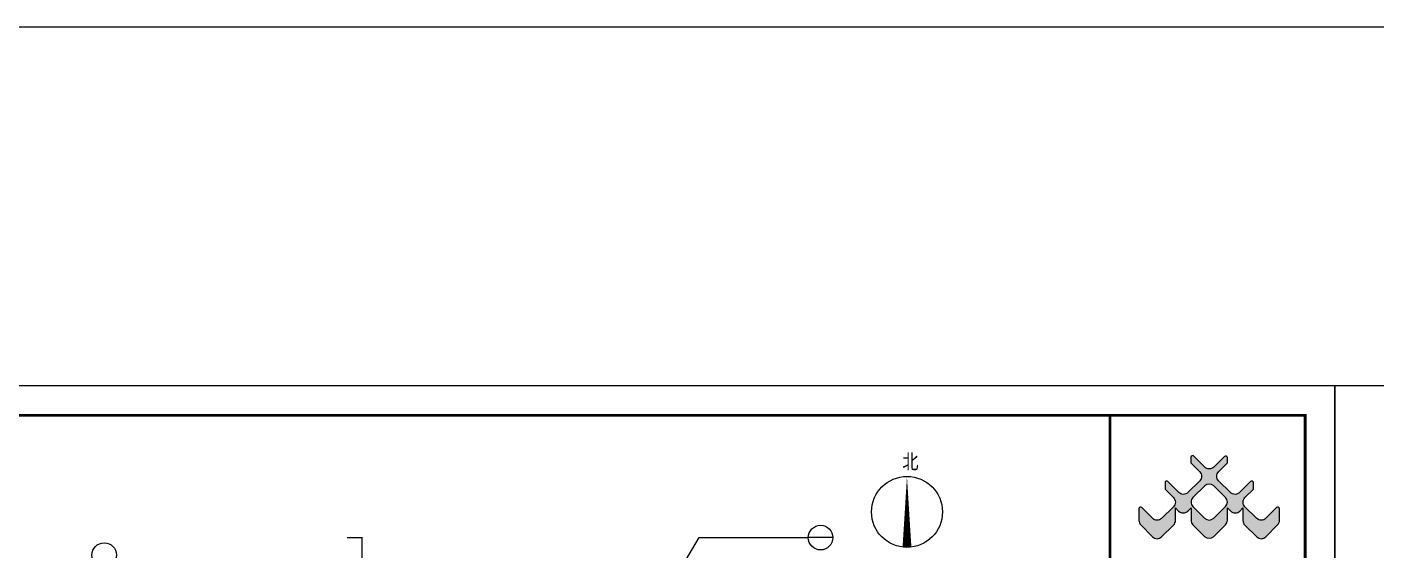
# Model space of a CAD drawing. Header units: millimetres. Extents: x -633009578 to 5705885, y -633235091 to 2571734.
# Drawn here: x 3601586 to 3738444, y 2200786 to 2253885 of the extents above; entities that cross this region are included whole.
import ezdxf
from ezdxf.enums import TextEntityAlignment as Align

# ---------------------------------------------------------------- set-up
doc = ezdxf.new("R2010")
doc.units = ezdxf.units.MM
doc.header["$LTSCALE"] = 1000
doc.header["$MEASUREMENT"] = 0
for name, color, linetype in [('3T_WOOD', 21, 'Continuous'), ('A-DI-I(索引)', 21, 'Continuous'), ('DIM_SYMB', 3, 'Continuous'), ('G-PLAN-N(指北针)', 3, 'Continuous'), ('PUB_TEXT', 7, 'Continuous'), ('设备-箱柜', 3, 'Continuous'), ('院图签、封面151013$0$PUB_TITLE', 153, 'Continuous'), ('院图签、封面151013$0$图签文字', 4, 'Continuous')]:
    doc.layers.add(name, color=color, linetype=linetype)
doc.styles.add('_TCH_DIM', font='simhei.ttf', dxfattribs={"width": 0.8, "bigfont": 'hztxt.shx'})
doc.styles.add('院图签、封面151013$0$-宋体', font='simhei.ttf', dxfattribs={"width": 0.8})

# ---------------------------------------------------------------- blocks, each defined once
blk = doc.blocks.new('建筑图框_A1')
at = {"layer": '院图签、封面151013$0$PUB_TITLE', "ltscale": 100}
h = blk.add_hatch(color=256, dxfattribs=at)
h.paths.add_polyline_path([(78824, 55788), (78460, 56157, 0.670794), (78361, 56117), (78361, 55904), (78647, 55614, -0.414214), (78645, 55306), (78246, 54913, -0.414214), (77938, 54915), (77577, 55281, 0.670794), (77478, 55240), (77478, 54846, 0.197036), (77540, 54694), (77938, 54290, 0.414214), (78245, 54288), (78650, 54687, 0.20079), (78715, 54842), (78715, 55268), (78821, 55161, 0.414214), (79128, 55159), (79240, 55268), (79240, 54850, 0.200112), (79304, 54696), (79701, 54303, 0.411512), (80008, 54303), (80405, 54696, 0.200112), (80469, 54850), (80469, 55268), (80581, 55159, 0.414214), (80888, 55161), (80994, 55268), (80994, 54842, 0.20079), (81059, 54687), (81464, 54288, 0.414214), (81771, 54290), (82169, 54694, 0.197036), (82231, 54846), (82231, 55240, 0.670794), (82132, 55281), (81771, 54915, -0.414214), (81463, 54913), (81064, 55306, -0.414214), (81062, 55614), (81348, 55904), (81348, 56117, 0.670794), (81249, 56157), (80885, 55788, -0.414214), (80577, 55786), (80175, 56182, -0.414214), (80172, 56490), (80471, 56793), (80471, 56967, 0.66557), (80372, 57008), (80009, 56650, -0.414214), (79701, 56652), (79337, 57021, 0.670794), (79238, 56981), (79238, 56793), (79537, 56490, -0.414214), (79534, 56182), (79132, 55786, -0.414214)])
h.paths.add_polyline_path([(79305, 55621), (79702, 56012, -0.409989), (80007, 56012), (80404, 55621, -0.417685), (80404, 55312), (80008, 54919, -0.411512), (79701, 54919), (79305, 55312, -0.417685)], flags=16)
at = {"layer": '院图签、封面151013$0$PUB_TITLE'}
blk.add_lwpolyline([(0, 0), (84100, 0), (84100, 59400), (0, 59400)], close=True, dxfattribs=at)
at = {"layer": '院图签、封面151013$0$PUB_TITLE', "const_width": 100}
blk.add_lwpolyline([(2500, 1000), (83100, 1000), (83100, 58400), (2500, 58400)], close=True, dxfattribs=at)
blk.add_lwpolyline([(76500, 1000), (76500, 58400)], dxfattribs=at)
at = {"layer": '院图签、封面151013$0$PUB_TITLE'}
for points in [[(80172, 56490), (80471, 56793), (80471, 56967, 0.66557), (80372, 57008), (80009, 56650, -0.414214), (79701, 56652), (79337, 57021, 0.670794), (79238, 56981), (79238, 56793), (79537, 56490, -0.414214), (79534, 56182), (79132, 55786, -0.414214), (78824, 55788), (78460, 56157, 0.670794), (78361, 56117), (78361, 55904), (78647, 55614, -0.414214), (78645, 55306), (78246, 54913, -0.414214), (77938, 54915), (77577, 55281, 0.670794), (77478, 55240), (77478, 54846, 0.197036), (77540, 54694), (77938, 54290, 0.414214), (78245, 54288), (78650, 54687, 0.20079), (78715, 54842), (78715, 55268), (78821, 55161, 0.414214), (79128, 55159), (79240, 55268), (79240, 54850, 0.200112), (79304, 54696), (79701, 54303, 0.411512), (80008, 54303), (80405, 54696, 0.200112), (80469, 54850), (80469, 55268), (80581, 55159, 0.414214), (80888, 55161), (80994, 55268), (80994, 54842, 0.20079), (81059, 54687), (81464, 54288, 0.414214), (81771, 54290), (82169, 54694, 0.197036), (82231, 54846), (82231, 55240, 0.670794), (82132, 55281), (81771, 54915, -0.414214), (81463, 54913), (81064, 55306, -0.414214), (81062, 55614), (81348, 55904), (81348, 56117, 0.670794), (81249, 56157), (80885, 55788, -0.414214), (80577, 55786), (80175, 56182, -0.414214)], [(80404, 55621), (80007, 56012, 0.409989), (79702, 56012), (79305, 55621, 0.417685), (79305, 55312), (79701, 54919, 0.411512), (80008, 54919), (80404, 55312, 0.417685)]]:
    blk.add_lwpolyline(points, format="xyb", close=True, dxfattribs=at)
at = {"layer": '院图签、封面151013$0$图签文字', "color": 6, "style": '院图签、封面151013$0$-宋体'}
for tag, height, width, p in [('工程主持人', 400, 0.8, (79991, 29506)), ('审定', 400, 0.8, (79991, 28706)), ('审核', 400, 0.8, (79991, 27906)), ('专业负责人', 400, 0.8, (79991, 27106)), ('校对', 400, 0.8, (79991, 26306)), ('设计', 400, 0.8, (79991, 25506)), ('方案设计人', 400, 0.8, (79991, 24707)), ('工程编号', 300, 0.7, (81000, 8700)), ('版次', 300, 0.7, (78738, 3006)), ('日期', 300, 0.7, (82038, 3000)), ('比例', 300, 0.7, (78738, 2200)), ('图号_X施', 300, 0.7, (81538, 2200)), ('图号', 200, 0.7, (82538, 2400)), ('图号_总数', 200, 0.7, (82538, 2000))]:
    blk.add_attdef(tag, text='', height=height, dxfattribs=dict(at, width=width)).set_placement(p, align=Align.MIDDLE_CENTER)
at = {"layer": '院图签、封面151013$0$图签文字', "color": 6, "style": '院图签、封面151013$0$-宋体', "width": 0.7}
for tag, p in [('建设单位_001', (80936, 7446)), ('工程名称_001', (80934, 6045)), ('图名_001', (79743, 4060))]:
    blk.add_attdef(tag, p, '', height=300, dxfattribs=at)

msp = doc.modelspace()

# ---------------------------------------------------------------- linework, layer by layer
at = {"layer": '3T_WOOD', "elevation": 0}
msp.add_lwpolyline([(2974832.1, 2253885), (3772422.7, 2253885), (3772422.7, 1815059), (2974832.1, 1815059)], close=True, dxfattribs=at)
at = {"layer": 'A-DI-I(索引)'}
for p, q in [((3667325.1, 2197867.7), (3669762.3, 2202046.4)), ((3669762.3, 2202046.4), (3680845.2, 2202046.4)), ((3683345.2, 2202046.4), (3680845.2, 2202046.4))]:
    msp.add_line(p, q, dxfattribs=at)
for centre in [(3682095.2, 2202046.4), (3609422.3, 2200274.1)]:
    msp.add_circle(centre, 1250, dxfattribs=at)
at = {"layer": 'DIM_SYMB', "const_width": 125}
msp.add_lwpolyline([(3635564.4, 2199550.3), (3635564.4, 2202050.3), (3634064.4, 2202050.3)], dxfattribs=at)
at = {"layer": 'G-PLAN-N(指北针)', "lineweight": 0}
msp.add_lwpolyline([(3690859.8, 2201057.6, 900, 0, 0), (3690859.8, 2208257.6, 0, 0, 0)], format="xyseb", dxfattribs=at)
at = {"layer": 'G-PLAN-N(指北针)'}
msp.add_circle((3690859.8, 2204657.6), 3600, dxfattribs=at)

# ---------------------------------------------------------------- block references
at = {"layer": '设备-箱柜', "xscale": 3, "yscale": 3}
for p in [(3481955.4, 2039260.2, 0), (3734255.4, 2039260.2, 0)]:
    msp.add_blockref('建筑图框_A1', p, dxfattribs=at)

# ---------------------------------------------------------------- texts
at = {"layer": 'PUB_TEXT', "style": '_TCH_DIM', "width": 0.8}
msp.add_text('北', height=1500, dxfattribs=at).set_placement((3690387.4, 2209007.6))

doc.saveas('drawing.dxf')
